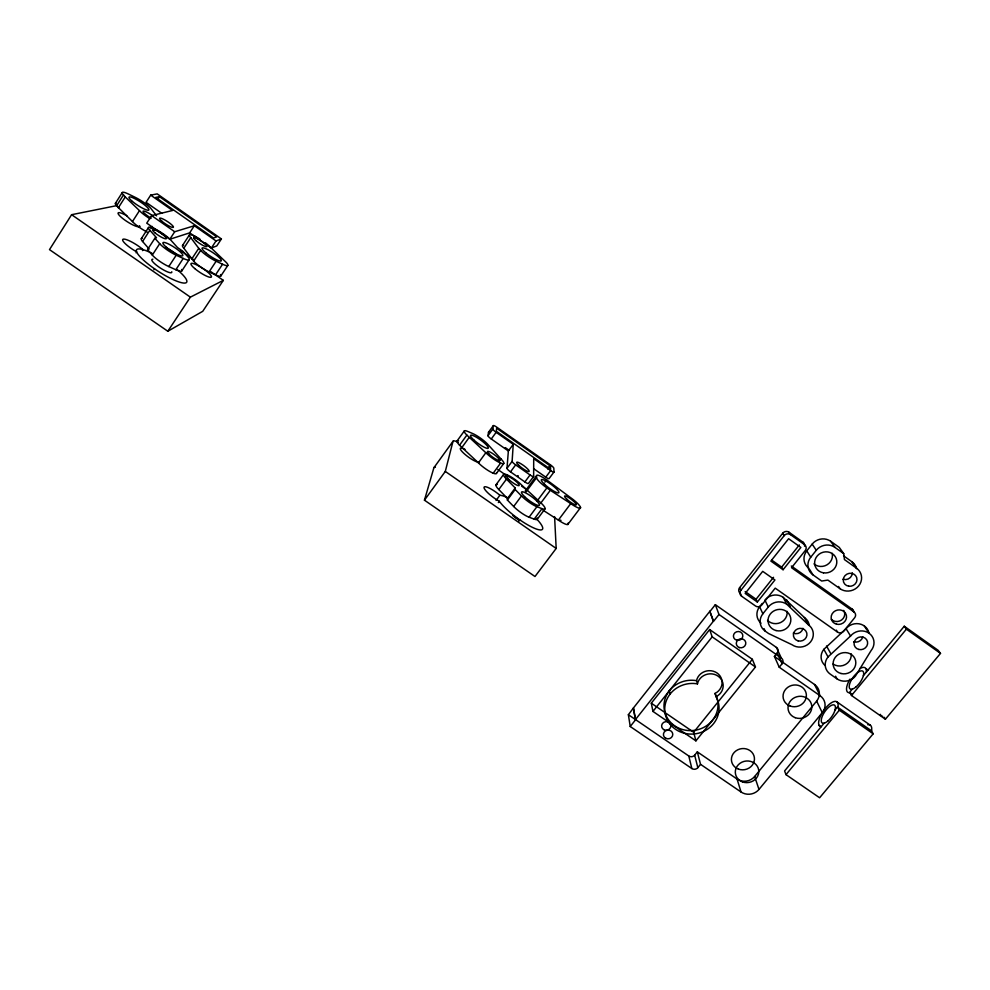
<?xml version="1.0" encoding="UTF-8"?>
<svg xmlns="http://www.w3.org/2000/svg" width="990" height="990" viewBox="0 0 990 990"><rect width="100%" height="100%" fill="white"/><g stroke="black" fill="none" stroke-linecap="round" stroke-linejoin="round"><path stroke-width="1.49" d="M554.016 471.983L553.806 468.146A4.133 0.743 36.6 0 0 550.415 464.854L496.782 427.197A4.146 0.743 36.1 0 0 493.305 425.675L492.834 429.054A4.195 0.767 36.1 0 0 496.151 432.321L513.253 444.312L508.365 450.97L506.979 468.344A4.418 0.866 36.4 0 0 510.506 471.871L524.886 481.932A4.405 0.866 36.5 0 0 528.499 483.38L533.647 476.425L533.697 458.667L550.675 470.572A4.17 0.755 36.6 0 0 554.016 471.983L549.116 478.554A4.17 0.78 36.6 0 1 545.775 477.168L533.647 468.678M507.363 500.024L515.146 489.518L515.221 487.983L506.484 479.123A13.155 2.661 36.5 0 1 506.769 474.717A13.155 2.661 36.5 0 1 521.866 485.236L541.926 503.861A13.303 2.723 36.7 0 1 542.025 508.662L534.204 519.119L529.081 517.213A13.34 2.859 36.7 0 1 513.662 506.496L507.363 500.024L507.486 498.453L515.221 487.983M506.979 468.344L512.115 461.352L513.253 444.312M508.365 450.97L491.275 438.991A4.195 0.792 36.1 0 1 487.983 435.724L488.503 432.259L493.305 425.675M554.586 516.594L556.182 548.435L534.996 576.514L424.45 500.185L445.302 471.426L452.999 441.305A12.548 2.562 36 0 1 458.184 442.32M424.45 500.185L433.892 467.738L452.999 441.305M118.862 207.467L116.35 205.71L71.602 214.694L49.5 249.629L167.83 331.242L202.74 311.305L223.319 280.368L210.734 271.582M115.397 203.346L122.29 192.543M147.275 232.106A13.712 2.673 32.9 0 1 132.45 221.562L116.573 205.796L123.49 194.956A13.65 2.5 33 0 1 128.502 194.065L135.284 197.369A13.563 2.487 33 0 1 150.653 208.123L156.606 215.845M118.317 207.801L125.26 196.936L123.49 194.956M132.45 221.562L139.479 210.635L125.26 196.936M150.678 195.141L172.545 210.474L151.619 215.61L146.743 223.146L169.81 239.258L189.684 232.848L211.353 248.032L216.81 245.891L221.401 238.937L157.212 193.892L150.678 195.141L146.062 202.319L161.853 213.357M157.942 199.04L159.464 196.676L216.736 236.858L213.555 238.008L155.69 197.431L159.464 196.676M141.323 238.652L148.55 227.465M150.864 228.48L152.188 226.438M149.181 249.047L142.585 241.486L149.849 230.249A14.12 2.735 33.1 0 1 154.663 228.838A14.12 2.735 33.1 0 1 170.8 240.087L177.507 247.549L182.878 251.299L187.741 256.695A14.219 2.809 33.2 0 1 183.237 258.452L175.836 269.738L168.795 266.558A14.268 2.945 33 0 1 152.299 255.086L147.51 249.604L154.873 238.256L156.519 237.749L149.849 230.249M136.001 252.747L136.608 251.806A14.33 2.982 32.7 0 1 123.181 239.172A14.33 2.982 32.7 0 1 143.105 249.69L142.498 250.619M153.834 230.262L154.737 228.876M152.299 255.086L159.699 243.701L154.873 238.256M169.81 239.258L174.698 231.747L194.325 225.745L216.018 240.954L221.401 238.937M153.92 269.75L154.539 268.797M189.684 232.848L194.325 225.745M168.795 266.558L176.22 255.21L183.237 258.452M182.556 245.396L189.437 234.878M220.572 274.564A13.291 2.611 33.5 0 1 215.523 274.874L209.076 271.904A13.365 2.636 33.5 0 1 193.607 261.113L183.843 248.205L190.761 237.637A13.216 2.45 33.5 0 1 199.893 239.023M193.595 238.206L194.881 236.251M181.875 270.827L189.226 259.627M191.726 259.021L198.755 248.329L190.761 237.637M193.607 261.113L200.648 250.396L198.755 248.329M211.353 248.032L216.018 240.954M167.83 331.242L190.377 297.149L223.319 280.368M209.076 271.904L216.142 261.224L222.564 264.243A13.316 2.512 33.6 0 0 226.339 262.523L209.967 246.807A13.216 2.45 33.5 0 0 205.376 242.785M215.523 274.874L222.564 264.243M220.844 275.975L227.836 265.431M457.095 440.921L464.36 430.897M496.473 472.874A12.746 2.611 36.2 0 1 490.211 471.747A12.746 2.611 36.2 0 1 478.43 462.887L459.558 445.191L466.859 435.105A12.635 2.45 36 0 1 467.664 431.405L472.75 433.571A12.585 2.438 36 0 1 487.179 443.668L501.039 459.014A12.759 2.512 36.2 0 1 500.581 463.06A12.759 2.512 36.2 0 1 485.843 452.727L466.859 435.105M461.86 447.542L469.186 437.444M487.983 435.724L492.834 429.054M491.275 438.991L496.151 432.321M478.43 462.887L485.843 452.727M499.406 461.241L501.039 459.014M493.206 473.195L500.631 463.072M496.398 473.492L503.799 463.419M495.978 484.803L503.601 474.445M505.407 476.673L506.831 474.742M510.506 471.871L515.654 464.879A4.418 0.854 36.4 0 1 512.115 461.352M507.486 498.453L498.799 489.543L506.484 479.123M496.064 500.445L499.888 495.26A27.893 6.027 36.7 0 1 507.833 497.883M498.354 502.561L499.331 501.249A13.316 2.883 36.4 0 1 484.023 487.439A13.316 2.883 36.4 0 1 499.888 495.26M524.886 481.932L530.046 474.953A4.418 0.842 36.5 0 0 533.647 476.425M513.662 506.496L521.482 495.94L515.146 489.518M525.232 490.978L536.543 475.72A12.536 2.376 36.6 0 1 546.616 479.853L570.153 497.314A12.548 2.376 36.9 0 1 580.573 507.548L568.285 523.846M526.049 491.857L536.555 477.7L536.543 475.72M548.807 467.02L550.415 464.854M548.052 469.297L550.465 466.03L496.658 428.249L496.287 431.244L550.626 469.371L550.465 466.03M545.775 477.168L550.675 470.572M544.884 482.18L546.616 479.853M518.871 521.198L519.849 519.874M537.162 500.965L546.876 487.909A12.598 2.401 36.7 0 1 536.555 477.7M529.081 517.213L536.914 506.707L542.025 508.662M540.577 503.353L550.316 490.31L570.747 503.613A12.548 2.376 36.9 0 0 580.573 507.548M537.236 519.292L545.007 508.885M543.04 510.209L558.372 520.096L570.747 503.613M633.353 708.085L628.378 714.706L688.793 756.001A4.195 3.873 -7 0 0 694.658 755.147L697.319 751.856L700.536 764.33L697.826 767.671A4.282 3.935 -6.9 0 1 691.849 768.537L630.234 726.512L635.493 719.879L633.353 708.085L709.818 611.313L713.543 621.361L718.988 614.481L715.324 604.68L709.991 611.436M740.112 593.245A4.393 4.146 -15.2 0 1 739.604 587.664L782.768 533.189A4.455 4.208 -20.5 0 1 788.981 532.224L802.915 542.149L804.486 544.611A4.48 4.22 -20.6 0 1 805.241 550.551L791.542 567.703L853.962 611.931A4.443 4.121 -19.4 0 1 854.655 617.735L843.678 631.175A4.43 4.109 -18.3 0 1 837.515 632.09L775.22 588.147L761.706 605.076A4.418 4.146 -15.5 0 1 755.531 606.004L741.609 596.215L740.409 593.468M635.32 719.755L713.369 621.237L709.818 611.313M651.296 703.185L709.657 629.553L752.351 659.303L755.469 666.988L695.908 740.866L652.942 711.414L651.296 703.185L693.668 732.254L695.908 740.866M741.609 596.215A4.418 4.158 -15.2 0 1 740.805 590.374L784.229 535.602A4.48 4.232 -20.5 0 1 790.478 534.637L804.486 544.611M652.942 711.414L712.169 636.842L709.657 629.553M757.35 602.019L745.161 593.443L762.708 571.341L774.935 579.967L757.35 602.019L756.063 599.235L773.537 577.306M783.09 569.733L770.863 561.082L788.609 538.721L800.861 547.445L783.09 569.733L781.642 567.134L799.314 544.958M761.025 623.193A13.031 12.214 -15.6 0 1 759.615 606.746L762.263 603.417M808.966 568.334A13.216 12.4 -20.7 0 1 806.776 550.886L812.184 544.104A13.241 12.425 -21.3 0 1 830.672 541.27L839.26 547.396L843.727 553.645L844.433 559.573L856.598 568.235A13.415 12.511 -21 0 1 858.701 585.87A13.415 12.511 -21 0 1 840.027 588.704L827.888 580.091L821.663 581.031L812.976 574.868L809.771 569.646M765.208 631.137A13.229 12.375 -15.5 0 1 762.869 613.788L768.265 607.043A13.241 12.4 -16.1 0 1 786.79 604.246L808.298 624.69A13.216 12.313 -16.3 0 1 810.513 641.978A13.216 12.313 -16.3 0 1 792.062 644.75L768.661 633.563L765.208 631.137L764.107 628.724M812.976 574.868A13.415 12.573 -20.6 0 1 810.76 557.172L816.267 550.292A13.439 12.598 -21.2 0 1 835.015 547.433L843.727 553.645M693.668 732.254L752.351 659.303M700.536 764.33L741.04 792A12.833 11.756 -9.1 0 0 758.984 789.426L822.282 712.689A13.068 12.041 -14.1 0 0 820.141 695.772L779.241 667.223L774.415 656.457L777.175 653.041A4.294 3.997 -14.3 0 0 776.42 647.435L715.324 604.68M779.241 667.223L782.063 663.758A4.381 4.071 -14.2 0 0 781.308 658.041L776.42 647.435M825.115 665.552A12.994 12.029 -16.9 0 1 823.866 649.316L846.042 628.687A13.068 12.103 -18.7 0 1 859.159 623.824A13.068 12.103 -18.7 0 1 868.886 632.697M828.036 656.927L850.559 636.026A13.266 12.264 -18.5 0 1 869.072 633.254A13.266 12.264 -18.5 0 1 871.113 650.541L855.397 676.145A13.179 12.165 -16.9 0 1 837.008 678.855L830.177 674.066A13.192 12.189 -16.8 0 1 828.036 656.927L823.866 649.316M697.319 751.856L737.055 779.043A12.585 11.546 -9.2 0 0 754.64 776.507L816.639 701.093A12.808 11.831 -14.3 0 0 814.523 684.486L774.415 656.457M824.064 723.22L784.587 770.962L785.998 774.638L819.621 797.767L873.168 733.813L871.25 730.348M835.09 709.892L837.602 706.848L839.334 710.201L873.168 733.813M852.229 689.164L849.692 692.22L851.499 695.487L885.394 719.223L940.5 653.4L938.161 650.343L904.254 626.237L863.379 675.663M785.998 774.638L839.334 710.201M851.499 695.487L906.395 629.17L904.254 626.237M512.808 515.604L519.069 519.96M445.302 471.426L556.182 548.435M71.602 214.694L190.377 297.149M712.169 636.842L755.469 666.988M819.027 725.286L821.118 726.747A14.899 5.853 -55.3 0 1 825.932 707.652A14.899 5.853 -55.3 0 1 837.862 707.355L871.547 730.868A14.85 6.249 -55.3 0 0 867.834 724.742M515.654 464.879L530.046 474.953M546.876 487.909L550.316 490.31M151.619 215.61L174.698 231.747M718.988 614.481L781.308 658.041M836.946 701.898L870.408 725.274M497.747 469.433L505.271 474.693M521.594 486.09L526.618 489.592M180.526 250.495L193.112 259.281M505.321 447.629L509.108 450.277M852.464 694.46L849.965 692.715A14.998 5.928 -54.5 0 1 850.039 679.066M865.866 668.596L867.97 670.082M745.161 591.562L756.063 599.235M768.265 607.043L764.923 600.101A13.056 12.239 -16.2 0 1 783.177 597.341L804.387 617.5A13.031 12.152 -16.4 0 1 809.263 625.482M791.295 565.983L852.118 609.097L853.962 611.931M771.915 560.241L781.642 567.134M906.395 629.17L940.5 653.4M843.554 555.811L851.957 561.8L856.598 568.235M830.672 541.27L835.015 547.433M812.184 544.104L816.267 550.292M838.555 586.464L840.027 588.704M864.307 625.952L869.084 633.266M806.776 550.886L810.76 557.172M788.981 532.224L790.478 534.637M846.042 628.687L850.559 636.026M782.768 533.189L784.229 535.602M836.352 630.135L837.515 632.09M884.268 717.304L885.394 719.223M826.539 646.037L830.759 653.61M804.387 617.5L808.298 624.69M835.585 676.22L837.008 678.855M786.592 599.754L790.255 606.697M783.177 597.341L786.79 604.246M814.523 684.486L820.141 695.772M816.639 701.093L822.282 712.689M759.615 606.746L762.869 613.788M777.175 653.041L782.063 663.758M739.604 587.664L740.805 590.374M754.64 776.507L758.984 789.426M715.015 693.433A27.052 25.171 -8.1 0 1 697.641 729.729A27.052 25.171 -8.1 0 1 663.993 706.476A27.052 25.171 -8.1 0 1 696.527 680.662A12.944 12.066 -9.7 0 1 717.02 672.977A12.944 12.066 -9.7 0 1 715.015 693.433L716.042 696.712A27.2 25.295 -8 0 1 698.569 733.194A27.2 25.295 -8 0 1 664.736 709.805A27.2 25.295 -8 0 1 697.455 683.867A13.018 12.14 -9.7 0 1 718.059 676.133A13.018 12.14 -9.7 0 1 716.042 696.712M737.055 779.043L741.04 792M696.527 680.662L697.455 683.867M694.658 755.147L697.826 767.671M688.793 756.001L691.849 768.537M669.413 690.686L670.18 693.941M633.526 708.197L635.493 719.879M628.378 714.706L630.234 726.512M852.118 609.097A4.418 4.096 -19.4 0 1 853.764 612.216M843.715 610.409A7.71 7.178 -18.8 0 1 831.303 619.282M802.915 542.149A4.455 4.195 -20.7 0 1 804.524 546.195M859.852 668.596A14.998 5.928 -54.5 0 1 866.374 672.062M882.647 716.315A14.949 6.324 -54.5 0 1 880.308 714.347M851.19 653.895A11.274 10.432 -17.2 0 1 845.485 664.488A11.274 10.432 -17.2 0 1 833.097 664.03M862.773 636.793A6.757 6.249 -18.7 0 1 853.615 641.768M851.957 561.8A13.216 12.338 -21.1 0 1 856.585 568.668M832.194 553.336A11.026 10.345 -21 0 1 826.91 564.882A11.026 10.345 -21 0 1 813.99 563.916M852.341 572.826A6.831 6.373 -21.2 0 1 842.973 579.237M787.112 611.362A11.311 10.581 -16 0 1 780.578 622.562A11.311 10.581 -16 0 1 767.535 620.371M802.964 628.353A6.732 6.274 -16.4 0 1 793.287 633.117M560.996 520.394A7.301 1.485 36.9 0 1 560.464 520.096M568.062 523.116A12.511 2.537 36.9 0 1 558.372 520.096M518.327 475.992A7.673 1.51 36.4 0 1 517.758 475.608M488.503 432.259A4.146 0.767 36.1 0 1 489.84 432.469M514.8 517.028A27.844 6.262 36.7 0 1 518.909 520.134M536.518 518.859A27.893 6.027 36.7 0 1 532.632 527.46A27.893 6.027 36.7 0 1 499.331 501.249M433.892 467.738A12.486 2.821 35.9 0 1 435.414 467.218M478.677 462.12A11.558 2.376 36 0 1 463.728 453.259A11.558 2.376 36 0 1 465.015 449.373M165.553 247.451A11.868 2.376 33.1 0 1 177.222 255.049M171.765 271.78A11.843 2.487 33 0 1 159.897 267.721A11.843 2.487 33 0 1 152.881 259.219M177.086 269.552A29.836 6.274 33 0 1 178.633 281.841A29.836 6.274 33 0 1 140.283 256.979A29.836 6.274 33 0 1 152.002 253.292M142.585 241.486A14.095 2.846 33 0 1 142.152 238.33M176.22 255.21A14.306 2.834 33.2 0 1 159.699 243.701M181.628 269.478A14.182 2.921 33.1 0 1 175.836 269.738M140.11 226.487A7.994 1.559 32.9 0 1 139.479 226.017M151.21 218.196A8.007 1.497 33.1 0 1 143.067 211.179A8.007 1.497 33.1 0 1 153.017 216.03M116.573 205.796A13.625 2.599 32.8 0 1 116.337 202.999M149.935 218.728A13.736 2.562 33.1 0 1 139.479 210.635M216.142 261.224A13.39 2.525 33.6 0 1 200.648 250.396M183.843 248.205A13.192 2.549 33.4 0 1 183.645 245.198M139.144 226.19A12.462 2.438 32.8 0 1 128.997 222.799A12.462 2.438 32.8 0 1 118.095 213.568A12.462 2.438 32.8 0 1 126.881 215.795M459.558 445.191A12.622 2.562 36 0 1 458.58 440.773M498.799 489.543A13.13 2.772 36.5 0 1 497.388 484.494M536.914 506.707A13.365 2.747 36.6 0 1 521.482 495.94M537.125 517.968A13.278 2.821 36.7 0 1 534.204 519.119M738.478 769.119A11.558 10.63 -9.4 0 0 754.368 757.548A11.558 10.63 -9.4 0 0 735.941 750.89A11.558 10.63 -9.4 0 0 738.478 769.119M790.107 706.006A11.719 10.841 -13.7 0 0 806.305 694.163A11.719 10.841 -13.7 0 0 787.706 687.382A11.719 10.841 -13.7 0 0 790.107 706.006M742.5 781.902A11.781 10.816 -9.3 0 0 758.711 770.133A11.781 10.816 -9.3 0 0 739.938 763.352A11.781 10.816 -9.3 0 0 742.5 781.902M795.218 717.688A11.967 11.039 -13.5 0 0 811.738 705.635A11.967 11.039 -13.5 0 0 792.78 698.717A11.967 11.039 -13.5 0 0 795.218 717.688M739.542 647.609A4.789 4.48 -12.9 0 0 745.718 642.275A4.789 4.48 -12.9 0 0 737.872 640.035A4.789 4.48 -12.9 0 0 739.542 647.609M665.936 738.367A4.69 4.356 -6.1 0 0 672.779 734.196A4.69 4.356 -6.1 0 0 665.577 730.83A4.69 4.356 -6.1 0 0 665.936 738.367M736.647 640.184A4.727 4.418 -13 0 0 742.735 634.912A4.727 4.418 -13 0 0 735.001 632.697A4.727 4.418 -13 0 0 736.647 640.184M664.117 729.791A4.628 4.294 -6.2 0 0 670.861 725.67A4.628 4.294 -6.2 0 0 663.745 722.354A4.628 4.294 -6.2 0 0 664.117 729.791M836.501 624.17A7.759 7.215 -18.8 0 0 846.363 615.273A7.759 7.215 -18.8 0 0 833.63 612.006A7.759 7.215 -18.8 0 0 836.501 624.17M828.123 720.782A10.865 4.269 -55.3 0 0 834.607 705.189A10.865 4.269 -55.3 0 0 822.306 716.216A10.865 4.269 -55.3 0 0 828.123 720.782M855.731 687.171A10.927 4.319 -54.5 0 0 863.057 671.381A10.927 4.319 -54.5 0 0 850.559 681.59A10.927 4.319 -54.5 0 0 855.731 687.171M841.005 673.497A11.434 10.568 -17.1 0 0 855.558 660.491A11.434 10.568 -17.1 0 0 836.81 655.677A11.434 10.568 -17.1 0 0 841.005 673.497M858.776 649.452A6.856 6.336 -18.5 0 0 867.5 641.631A6.856 6.336 -18.5 0 0 856.276 638.76A6.856 6.336 -18.5 0 0 858.776 649.452M823.482 572.839A11.187 10.482 -20.9 0 0 836.253 558.632A11.187 10.482 -20.9 0 0 817.418 555.724A11.187 10.482 -20.9 0 0 823.482 572.839M848.715 586.216A6.93 6.46 -21 0 0 856.647 577.455A6.93 6.46 -21 0 0 844.99 575.66A6.93 6.46 -21 0 0 848.715 586.216M776.086 630.556A11.472 10.729 -15.9 0 0 790.565 617.364A11.472 10.729 -15.9 0 0 771.668 612.513A11.472 10.729 -15.9 0 0 776.086 630.556M798.15 640.901A6.831 6.361 -16.3 0 0 806.801 633.08A6.831 6.361 -16.3 0 0 795.564 630.197A6.831 6.361 -16.3 0 0 798.15 640.901M544.537 484.271A10.89 2.067 36.7 0 0 558.83 492.772A10.89 2.067 36.7 0 0 547.024 481.647A10.89 2.067 36.7 0 0 544.537 484.271M566.763 499.17A7.326 1.386 36.9 0 0 576.291 504.838A7.326 1.386 36.9 0 0 568.285 497.314A7.326 1.386 36.9 0 0 566.763 499.17M518.884 465.411A7.685 1.46 36.4 0 0 529.093 471.5A7.685 1.46 36.4 0 0 520.901 463.741A7.685 1.46 36.4 0 0 518.884 465.411M154.947 232.811A8.229 1.596 33.1 0 0 166.271 238.701A8.229 1.596 33.1 0 0 157.088 230.917A8.229 1.596 33.1 0 0 154.947 232.811M166.469 247.364A11.868 2.351 33.2 0 0 182.729 255.742A11.868 2.351 33.2 0 0 169.364 244.406A11.868 2.351 33.2 0 0 166.469 247.364M132.412 201.465A11.806 2.166 33 0 0 148.735 210.128A11.806 2.166 33 0 0 135.692 199.126A11.806 2.166 33 0 0 132.412 201.465M205.71 252.735A11.546 2.178 33.6 0 0 221.277 260.877A11.546 2.178 33.6 0 0 208.049 249.765A11.546 2.178 33.6 0 0 205.71 252.735M196.379 241.028A7.71 1.423 33.5 0 0 206.823 246.547A7.71 1.423 33.5 0 0 198.062 239.184A7.71 1.423 33.5 0 0 196.379 241.028M194.721 268.538A12.189 2.438 33.4 0 0 211.328 277.101A12.189 2.438 33.4 0 0 197.567 265.345A12.189 2.438 33.4 0 0 194.721 268.538M161.976 221.315A8.242 1.534 33.2 0 0 173.337 227.353A8.242 1.534 33.2 0 0 164.229 219.619A8.242 1.534 33.2 0 0 161.976 221.315M473.901 440.03A10.952 2.128 36 0 0 488.268 448.21A10.952 2.128 36 0 0 476.079 437.06A10.952 2.128 36 0 0 473.901 440.03M489.308 454.323A7.45 1.46 36.2 0 0 499.393 460.387A7.45 1.46 36.2 0 0 491.758 452.987A7.45 1.46 36.2 0 0 489.308 454.323M508.761 479.445A7.66 1.547 36.4 0 0 519.069 485.595A7.66 1.547 36.4 0 0 511.112 477.848A7.66 1.547 36.4 0 0 508.761 479.445M524.539 496.596A11.1 2.265 36.6 0 0 539.34 505.383A11.1 2.265 36.6 0 0 527.682 494.035A11.1 2.265 36.6 0 0 524.539 496.596"/></g></svg>
